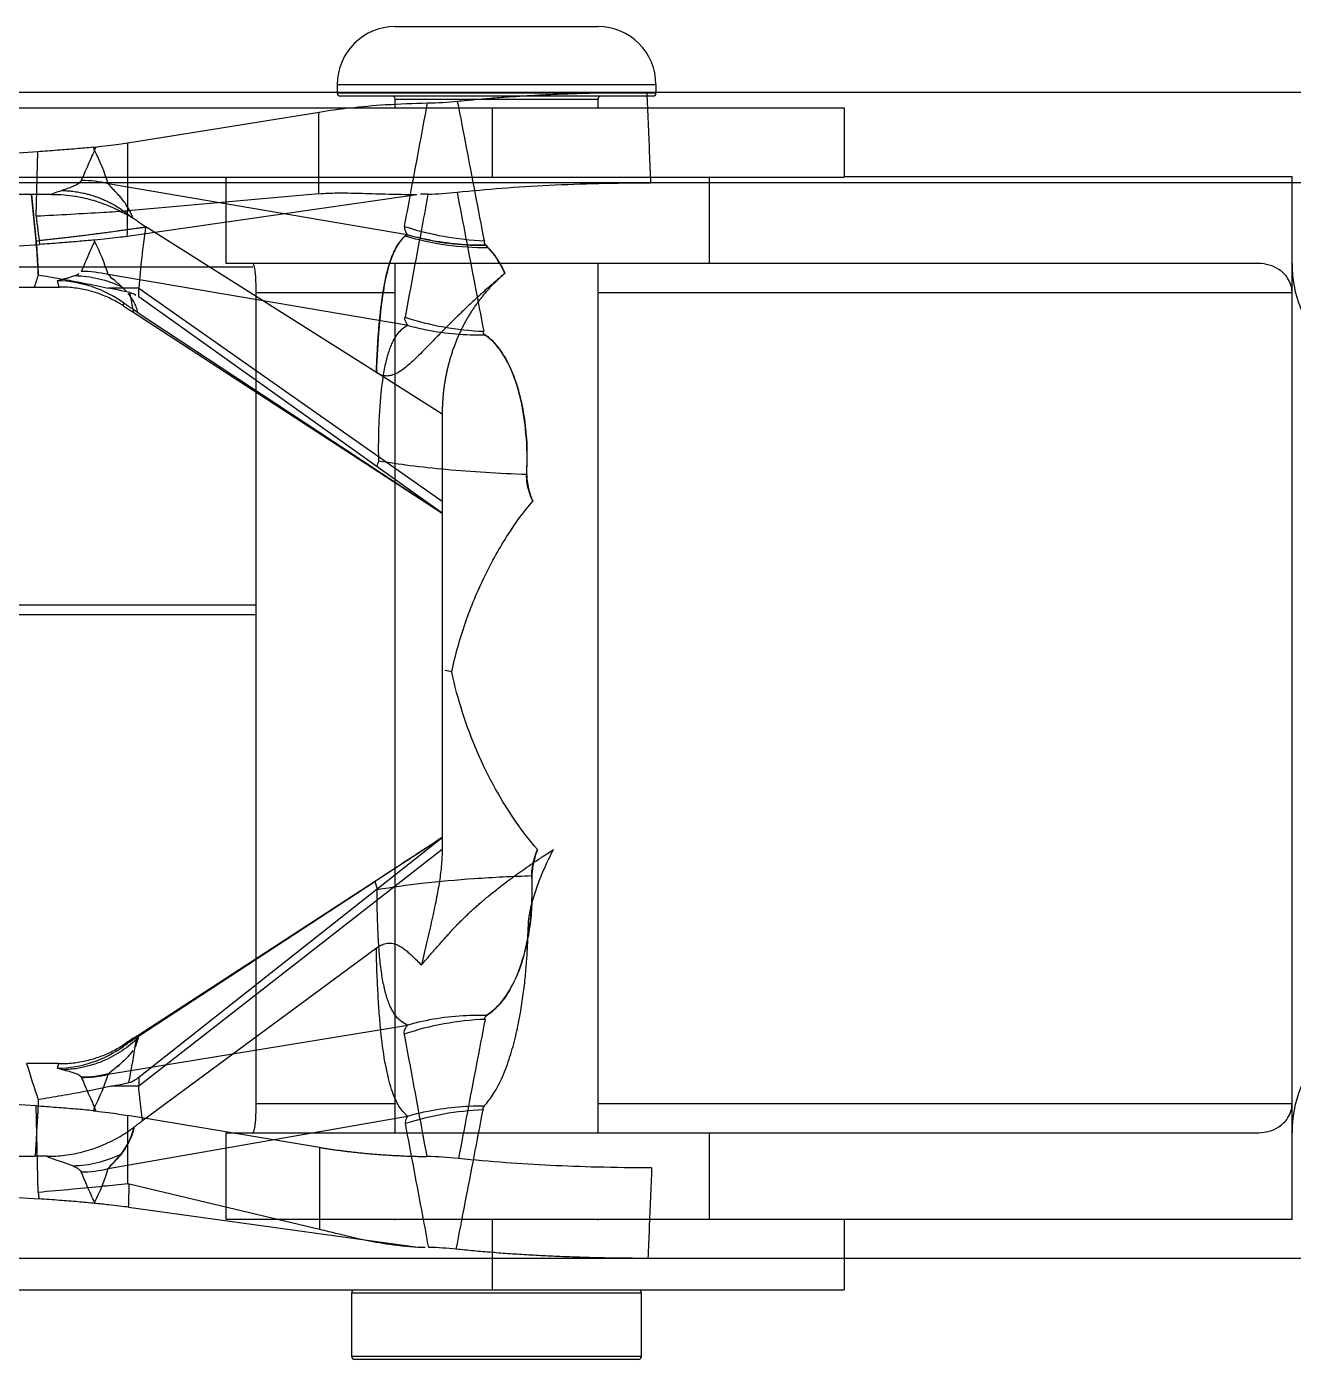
# Model space of a CAD drawing. Header units: millimetres. Extents: x 324 to 7054, y -67 to 2159.
# Drawn here: x 5429.83 to 5451.69, y 1064.12 to 1087.12 of the extents above; entities that cross this region are included whole.
import ezdxf

# ---------------------------------------------------------------- set-up
doc = ezdxf.new("R2010")
doc.units = ezdxf.units.MM
doc.header["$LTSCALE"] = 153.67
doc.layers.get('0').update_dxf_attribs({"linetype": 'CONTINUOUS'})
doc.layers.add('02___PRT_ALL_AXES', color=7, linetype='CONTINUOUS')
doc.layers.add('CONSTRUCTION_BODIES', color=7, linetype='CONTINUOUS')

msp = doc.modelspace()

# ---------------------------------------------------------------- linework, layer by layer
at = {"linetype": 'ByBlock'}
for p, q in [((5436.18996, 1087.12462), (5439.68984, 1087.12462)), ((5435.1899, 1086.12462), (5440.6899, 1086.12462)), ((5435.1899, 1086.12462), (5435.1899, 1085.97462)), ((5440.6899, 1086.12462), (5440.6899, 1085.97462)), ((5440.6899, 1085.97462), (5435.1899, 1085.97462)), ((5440.64002, 1085.92462), (5435.23978, 1085.92462)), ((5436.1899, 1085.87462), (5439.6899, 1085.87462)), ((5436.1899, 1085.72462), (5436.1899, 1085.87462)), ((5439.6899, 1085.72462), (5439.6899, 1085.87462)), ((5380.94385, 1085.72462), (5443.9399, 1085.72462)), ((5437.8652, 1085.72462), (5437.8652, 1084.52462)), ((5443.9399, 1085.72462), (5443.9399, 1084.52462)), ((5314.98481, 1084.52461), (5443.9399, 1084.52462)), ((5433.26949, 1083.03605), (5433.26949, 1084.52462)), ((5441.61313, 1083.03605), (5441.61313, 1084.52462)), ((5443.9399, 1084.53605), (5451.66822, 1084.53606)), ((5451.66822, 1066.53606), (5451.66822, 1084.53606)), ((5451.0943, 1083.03605), (5433.26949, 1083.03605)), ((5436.1899, 1068.03605), (5436.1899, 1083.03605)), ((5439.6899, 1068.03605), (5439.6899, 1083.03605)), ((5433.78471, 1082.53605), (5436.1899, 1082.53605)), ((5433.78471, 1082.53605), (5433.78471, 1068.53605)), ((5439.6899, 1082.53605), (5451.66822, 1082.53606)), ((5436.1899, 1068.53605), (5433.78471, 1068.53605)), ((5451.66822, 1068.53606), (5439.6899, 1068.53605)), ((5433.26949, 1068.03605), (5451.09431, 1068.03606)), ((5433.26949, 1066.53605), (5433.26949, 1068.03605)), ((5441.61313, 1066.53605), (5441.61313, 1068.03605)), ((5451.66822, 1066.53606), (5433.26949, 1066.53605)), ((5436.1899, 1066.52462), (5436.1899, 1066.53605)), ((5437.8652, 1066.52462), (5437.8652, 1065.32462)), ((5439.6899, 1066.52462), (5439.6899, 1066.53605)), ((5443.9399, 1066.52462), (5443.9399, 1065.32462)), ((5380.94385, 1065.32462), (5443.9399, 1065.32462)), ((5435.4399, 1065.27462), (5440.4399, 1065.27462)), ((5435.4399, 1064.17462), (5435.4399, 1065.27462)), ((5440.4399, 1064.17462), (5440.4399, 1065.27462)), ((5440.4399, 1064.17462), (5435.4399, 1064.17462)), ((5440.38875, 1064.12462), (5435.48978, 1064.12462)), ((5440.39002, 1064.12462), (5440.38875, 1064.12462))]:
    msp.add_line(p, q, dxfattribs=at)
for centre, radius, start, end in [((5436.1899, 1086.12462), 1, 90.000001, 180.000001), ((5439.6899, 1086.12462), 1, 0.000001, 90.000001), ((5435.2399, 1085.97462), 0.05, 180.000001, 269.860337), ((5436.1399, 1085.87462), 0.05, 0.000001, 89.891303), ((5439.7399, 1085.87462), 0.05, 90.108699, 180.000001), ((5440.6399, 1085.97462), 0.05, 270.139666, 0.000001), ((5435.4899, 1065.27462), 0.05, 135.071449, 180.000001), ((5440.3899, 1065.27462), 0.05, 0.000001, 44.928553), ((5435.4899, 1064.17462), 0.05, 180.000001, 269.862744), ((5440.3899, 1064.17462), 0.05, 270.137259, 0.000001)]:
    msp.add_arc(centre, radius, start, end, dxfattribs=at)
for points, knots in [([(5433.7298, 1083.03605), (5433.73446, 1083.03603), (5433.74452, 1083.02156), (5433.75728, 1082.97588), (5433.77218, 1082.87407), (5433.78208, 1082.7207), (5433.78471, 1082.60102), (5433.78471, 1082.53605)], [0, 0, 0, 0, 0.02750454, 0.08505741, 0.29652082, 0.6167591, 1, 1, 1, 1]), ([(5451.66822, 1082.53606), (5451.66822, 1082.62312), (5451.6162, 1082.7838), (5451.41168, 1082.98024), (5451.2145, 1083.03599), (5451.09408, 1083.03605)], [0, 0, 0, 0, 0.31319963, 0.56679776, 1, 1, 1, 1]), ([(5451.66822, 1083.03605), (5451.66822, 1082.77611), (5451.76514, 1082.25507), (5452.182, 1081.59127), (5452.80811, 1081.14264), (5453.3086, 1081.03606), (5453.55359, 1081.03606)], [0, 0, 0, 0, 0.25721713, 0.51041203, 0.75758203, 1, 1, 1, 1]), ([(5453.55359, 1070.03606), (5453.3086, 1070.03606), (5452.80811, 1069.92947), (5452.182, 1069.48085), (5451.76514, 1068.81704), (5451.66822, 1068.296), (5451.66822, 1068.03606)], [0, 0, 0, 0, 0.24241766, 0.48958774, 0.74278253, 1, 1, 1, 1]), ([(5433.78471, 1068.53605), (5433.78471, 1068.47109), (5433.78208, 1068.35141), (5433.77218, 1068.19804), (5433.75728, 1068.09623), (5433.74452, 1068.05055), (5433.73446, 1068.03608), (5433.7298, 1068.03605)], [0, 0, 0, 0, 0.38323962, 0.70347884, 0.91494242, 0.97249533, 1, 1, 1, 1]), ([(5451.09408, 1068.03606), (5451.2145, 1068.03612), (5451.41168, 1068.09187), (5451.6162, 1068.28831), (5451.66822, 1068.44899), (5451.66822, 1068.53606)], [0, 0, 0, 0, 0.4332024, 0.68680135, 1, 1, 1, 1])]:
    msp.add_open_spline(points, degree=3, knots=knots, dxfattribs=at)
at = {"layer": '02___PRT_ALL_AXES', "linetype": 'ByBlock'}
for p, q in [((5405.54847, 1082.97699), (5433.7298, 1082.97699)), ((5408.47725, 1077.14366), (5433.78471, 1077.14366)), ((5408.47725, 1076.97699), (5433.78471, 1076.97699))]:
    msp.add_line(p, q, dxfattribs=at)
at = {"layer": 'CONSTRUCTION_BODIES', "linetype": 'ByBlock'}
for p, q in [((5415.5715, 1085.99234), (5514.34378, 1085.99234)), ((5431.57384, 1085.12173), (5434.87446, 1085.65128)), ((5430.01933, 1084.96431), (5423.10291, 1084.50322)), ((5429.99285, 1083.857), (5430.01946, 1084.96431)), ((5430.97967, 1085.04253), (5431.01992, 1085.04701)), ((5431.00027, 1084.99208), (5430.97967, 1085.04253)), ((5431.00027, 1084.99208), (5431.01992, 1085.04701)), ((5431.57283, 1083.94748), (5431.57384, 1085.12173)), ((5514, 1084.42971), (5415.5595, 1084.42971)), ((5429.91094, 1084.22971), (5426.87598, 1084.22971)), ((5430.25924, 1084.23062), (5429.9109, 1084.22971)), ((5429.99094, 1083.42806), (5429.9109, 1084.22971)), ((5436.3941, 1083.53389), (5431.23643, 1084.41363)), ((5431.56594, 1083.511), (5436.56357, 1084.22918)), ((5434.87245, 1084.24065), (5431.57283, 1083.94748)), ((5435.86454, 1081.15315), (5431.88406, 1083.67002)), ((5423.10291, 1082.90322), (5430.05123, 1083.36644)), ((5430.99975, 1083.42385), (5430.99925, 1083.44337)), ((5437.56522, 1083.35361), (5437.7523, 1083.35216)), ((5437.75231, 1083.35216), (5437.79026, 1083.31437)), ((5436.41162, 1081.96766), (5431.23667, 1082.8448)), ((5426.87598, 1082.62971), (5429.95837, 1082.62971)), ((5430.38933, 1082.63097), (5430.36042, 1082.73829)), ((5431.76326, 1082.61413), (5431.23832, 1082.61413)), ((5431.55815, 1082.54522), (5431.47371, 1082.63388)), ((5431.76325, 1082.45911), (5431.76325, 1082.61413)), ((5431.76326, 1082.61413), (5437.00029, 1078.93797)), ((5437.00029, 1078.72971), (5431.76325, 1082.45911)), ((5431.49844, 1082.30579), (5431.50401, 1082.34928)), ((5431.50401, 1082.34928), (5431.50573, 1082.35469)), ((5431.67657, 1082.19014), (5437.00029, 1078.72971)), ((5431.73726, 1082.19652), (5435.85152, 1079.48642)), ((5437.00029, 1080.43481), (5435.86454, 1081.15315)), ((5437.00032, 1080.43482), (5437.00029, 1072.92145)), ((5431.73383, 1069.70651), (5437.00029, 1073.12971)), ((5431.76325, 1068.99283), (5437.00029, 1073.12971)), ((5437.00029, 1072.92145), (5431.76325, 1068.8378)), ((5431.75826, 1069.70386), (5435.83945, 1072.37106)), ((5435.86432, 1071.22207), (5431.82986, 1068.24237)), ((5431.23514, 1069.0442), (5436.40588, 1069.89388)), ((5431.50233, 1069.53663), (5431.50002, 1069.55352)), ((5431.5037, 1069.52986), (5431.50233, 1069.53663)), ((5431.75686, 1069.67435), (5431.75827, 1069.70387)), ((5430.36273, 1069.14714), (5430.38437, 1069.22756)), ((5430.44887, 1069.12162), (5430.36281, 1069.14714)), ((5431.23515, 1069.04416), (5431.24993, 1069.05977)), ((5429.99119, 1068.49698), (5423.0674, 1068.95857)), ((5430.77407, 1068.98854), (5430.76878, 1068.99811)), ((5431.76325, 1068.83803), (5431.29233, 1068.83772)), ((5431.76325, 1068.99283), (5431.76325, 1068.8378)), ((5430.027, 1067.00598), (5429.99127, 1068.49698)), ((5431.00028, 1068.47274), (5430.97723, 1068.41613)), ((5430.97723, 1068.41613), (5431.02217, 1068.4108)), ((5431.02217, 1068.4108), (5431.00028, 1068.47274)), ((5431.23776, 1067.41619), (5436.40198, 1068.32377)), ((5434.88197, 1067.78276), (5431.57468, 1068.33397)), ((5431.57498, 1067.15559), (5431.57468, 1068.33397)), ((5426.90903, 1067.62971), (5429.97497, 1067.62971)), ((5423.0674, 1067.35857), (5430.04158, 1066.89362)), ((5431.5982, 1067.15414), (5434.88374, 1066.37135)), ((5431.00026, 1066.83016), (5431.00688, 1066.81566)), ((5431.58916, 1066.74875), (5436.58039, 1066.06259)), ((5514.34378, 1065.86708), (5415.5715, 1065.86708))]:
    msp.add_line(p, q, dxfattribs=at)
for points in [[(5436.36577, 1083.51305), (5436.37517, 1083.5204), (5436.38458, 1083.52735), (5436.39399, 1083.53391)], [(5437.73826, 1081.8076), (5437.71365, 1081.83008), (5437.70675, 1081.8504), (5437.71756, 1081.86788)], [(5431.57498, 1067.15559), (5431.58271, 1067.15602), (5431.59045, 1067.15554), (5431.5982, 1067.15414)]]:
    msp.add_lwpolyline(points, dxfattribs=at)
for centre, radius, start, end in [((5436.65405, 1091.75492), 5.94837, 270.89419, 275.920272), ((5427.69157, 1083.30396), 3.71446, 17.382343, 27.030935), ((5430.76306, 1082.46043), 2.00976, 76.376726, 89.748836), ((5431.15203, 1082.11487), 2.29629, 108.075416, 112.872757), ((5436.6192, 1090.21744), 5.98427, 271.304227, 276.125214), ((5473.26327, 1088.75585), 43.54683, 186.459225, 187.109226), ((5389.30015, 1084.31803), 42.27392, 358.906229, 359.497671), ((5448.82695, 1081.22268), 17.12031, 171.788625, 175.338137), ((5437.93119, 1088.5236), 5.09713, 251.942618, 267.717455), ((5437.6892, 1088.05288), 4.70092, 254.006952, 268.488941), ((5427.6611, 1081.72515), 3.74642, 17.390648, 26.963059), ((5437.72513, 1088.05333), 4.7394, 253.332246, 270.787556), ((5451.04857, 1075.6614), 22.21157, 161.140307, 161.716176), ((5430.76779, 1080.8905), 2.00976, 76.508704, 89.89468), ((5431.67841, 1083.23368), 0.58842, 221.373205, 232.917032), ((5429.96423, 1154.39178), 71.76208, 269.9953208, 270.3394462), ((5430.3197, 1080.71563), 2.02312, 54.110326, 88.84681), ((5427.45399, 1078.1569), 6.01682, 48.078764, 49.973021), ((5406.37132, 1077.561), 25.72517, 10.366599, 11.146234), ((5459.92763, 1125.64123), 51.82779, 236.734107, 236.968858), ((5437.92088, 1086.96067), 5.09686, 252.157393, 267.713639), ((5800.26229, 516.13606), 664.9822, 123.11172266, 123.2312072), ((5441.01881, 1073.78604), 5.36914, 195.280107, 196.885069), ((5437.94398, 1064.89826), 5.09737, 92.295201, 108.288598), ((5430.32017, 1071.16966), 2.02226, 271.205702, 305.820059), ((5455.57943, 1033.01885), 43.75611, 123.022373, 123.388228), ((5431.10959, 1069.83403), 0.66681, 335.933016, 346.160543), ((5451.74935, 1075.91089), 22.91621, 196.950677, 198.593855), ((5429.84239, 1000.82605), 68.40365, 89.5460271, 90.011446), ((5430.75689, 1070.99866), 2.00059, 270.340569, 284.267268), ((5430.76536, 1070.99815), 2.00964, 270.24837, 283.518626), ((5427.72998, 1070.15055), 3.67558, 332.840154, 342.481993), ((5437.90793, 1063.33631), 5.09661, 92.273038, 107.607864), ((5444.53576, 1051.06861), 21.36302, 126.495666, 126.995167), ((5430.58801, 1069.43798), 1.97241, 271.044456, 296.178244), ((5429.97795, 1001.87736), 65.75235, 89.820944, 90.0025995), ((5436.64546, 1061.64637), 5.97913, 83.887738, 89.15138), ((5430.76631, 1069.36287), 2.00295, 270.085187, 283.613627), ((5427.61676, 1068.54013), 3.79105, 333.189083, 342.752536), ((5465.84555, 1071.60051), 36.11204, 187.309536, 187.489307), ((5404.2079, 1067.56193), 27.39333, 358.298922, 359.147056), ((5436.61693, 1060.08922), 5.96947, 83.971577, 88.553357)]:
    msp.add_arc(centre, radius, start, end, dxfattribs=at)
for points, knots in [([(5437.26759, 1085.83827), (5437.31715, 1085.8434), (5437.41684, 1085.8534), (5437.56725, 1085.86756), (5437.71934, 1085.88098), (5437.87313, 1085.89364), (5438.02863, 1085.90555), (5438.18585, 1085.9167), (5438.34481, 1085.92711), (5438.50552, 1085.93676), (5438.66799, 1085.94567), (5438.83181, 1085.95379), (5438.99676, 1085.96115), (5439.16262, 1085.96772), (5439.32962, 1085.97352), (5439.49777, 1085.97854), (5439.6671, 1085.9828), (5439.8376, 1085.98627), (5440.00932, 1085.98898), (5440.18224, 1085.99091), (5440.3583, 1085.99208), (5440.47672, 1085.99234), (5440.53709, 1085.99234)], [0, 0, 0, 0, 0.04564865, 0.09178291, 0.1384083, 0.18553037, 0.23315468, 0.28128677, 0.32993223, 0.37909665, 0.42878563, 0.47900479, 0.52936357, 0.58005393, 0.63108213, 0.68245445, 0.73417713, 0.78625644, 0.83869863, 0.89150994, 0.9446966, 1, 1, 1, 1]), ([(5437.72819, 1083.43047), (5437.67799, 1083.69847), (5437.57442, 1084.23359), (5437.42137, 1085.03628), (5437.31897, 1085.57106), (5437.26759, 1085.83827)], [0, 0, 0, 0, 0.33366533, 0.66700858, 1, 1, 1, 1]), ([(5440.53178, 1085.99234), (5440.53919, 1085.81908), (5440.55394, 1085.47221), (5440.57576, 1084.95133), (5440.59012, 1084.60371), (5440.59725, 1084.42971)], [0, 0, 0, 0, 0.33264068, 0.66595348, 1, 1, 1, 1]), ([(5434.87245, 1084.24065), (5434.87254, 1084.39775), (5434.8728, 1084.71158), (5434.87347, 1085.18179), (5434.8741, 1085.49491), (5434.87446, 1085.65128)], [0, 0, 0, 0, 0.33410213, 0.66743582, 1, 1, 1, 1]), ([(5434.87446, 1085.65128), (5435.04973, 1085.67941), (5435.43171, 1085.73096), (5436.05628, 1085.78594), (5436.50541, 1085.80358), (5436.74688, 1085.80727)], [0, 0, 0, 0, 0.28322117, 0.61470588, 1, 1, 1, 1]), ([(5436.35124, 1083.67752), (5436.38327, 1083.85103), (5436.51505, 1084.56097), (5436.64802, 1085.27069), (5436.74688, 1085.80728)], [0, 0, 0, 0, 0.24435056, 1, 1, 1, 1]), ([(5430.97861, 1085.0424), (5430.87956, 1085.03246), (5430.67327, 1085.01534), (5430.35353, 1084.98962), (5430.133, 1084.97191), (5430.01946, 1084.96431)], [0, 0, 0, 0, 0.310324, 0.64526092, 1, 1, 1, 1]), ([(5431.00028, 1084.99207), (5430.98079, 1084.94794), (5430.90387, 1084.77433), (5430.82706, 1084.60066), (5430.77197, 1084.47017)], [0, 0, 0, 0, 0.2540579, 1, 1, 1, 1]), ([(5431.01873, 1085.04687), (5431.09044, 1085.05574), (5431.22382, 1085.07102), (5431.40895, 1085.09599), (5431.52215, 1085.11346), (5431.57404, 1085.12173)], [0, 0, 0, 0, 0.38684163, 0.71867947, 1, 1, 1, 1]), ([(5430.77188, 1084.47017), (5430.76599, 1084.45815), (5430.74208, 1084.42548), (5430.68466, 1084.39144), (5430.6121, 1084.35856), (5430.53073, 1084.32839), (5430.4714, 1084.30882), (5430.43927, 1084.29785)], [0, 0, 0, 0, 0.10194798, 0.31837525, 0.50994136, 0.73175981, 1, 1, 1, 1]), ([(5429.91094, 1084.22971), (5429.92714, 1084.0716), (5429.95745, 1083.75927), (5430.00552, 1083.29715), (5430.02316, 1082.99194), (5430.02947, 1082.84133)], [0, 0, 0, 0, 0.34213894, 0.67551093, 1, 1, 1, 1]), ([(5430.25924, 1084.23062), (5430.33169, 1084.231), (5430.46799, 1084.22557), (5430.65939, 1084.20209), (5430.82687, 1084.16915), (5430.97395, 1084.13056), (5431.10894, 1084.0871), (5431.24124, 1084.0362), (5431.38031, 1083.97551), (5431.52123, 1083.89575), (5431.6237, 1083.85026), (5431.67128, 1083.81959)], [0, 0, 0, 0, 0.14596814, 0.27441333, 0.38820426, 0.48962778, 0.58062826, 0.67377174, 0.77521094, 0.88593818, 1, 1, 1, 1]), ([(5430.43947, 1084.29785), (5430.46678, 1084.29709), (5430.52024, 1084.29455), (5430.60846, 1084.28663), (5430.70281, 1084.2737), (5430.79506, 1084.25602), (5430.87483, 1084.23689), (5430.95152, 1084.21543), (5431.02699, 1084.19076), (5431.10257, 1084.16223), (5431.16871, 1084.13412), (5431.23651, 1084.10229), (5431.3102, 1084.06413), (5431.38577, 1084.02039), (5431.45675, 1083.97486), (5431.5175, 1083.93257), (5431.58549, 1083.88172), (5431.63215, 1083.84361), (5431.66085, 1083.81897)], [0, 0, 0, 0, 0.06125121, 0.11992043, 0.19848504, 0.27459958, 0.33035613, 0.382318, 0.45307029, 0.50823509, 0.56336373, 0.61409856, 0.6760802, 0.74932592, 0.80972641, 0.86504287, 0.91521589, 1, 1, 1, 1]), ([(5431.56573, 1084.02315), (5431.54043, 1084.0624), (5431.49885, 1084.12186), (5431.40383, 1084.23616), (5431.312, 1084.32003), (5431.24977, 1084.39587), (5431.23667, 1084.41358)], [0, 0, 0, 0, 0.27413444, 0.42445348, 0.87119105, 1, 1, 1, 1]), ([(5434.87245, 1084.24065), (5434.97651, 1084.24988), (5435.20709, 1084.25822), (5435.58867, 1084.25101), (5436.04781, 1084.23471), (5436.38128, 1084.22863), (5436.56358, 1084.22918)], [0, 0, 0, 0, 0.1852558, 0.40867091, 0.6767302, 1, 1, 1, 1]), ([(5436.7554, 1084.23472), (5436.72214, 1084.05345), (5436.59098, 1083.34469), (5436.45708, 1082.63644), (5436.35921, 1082.10895)], [0, 0, 0, 0, 0.25569058, 1, 1, 1, 1]), ([(5437.25773, 1084.26733), (5437.51391, 1084.29474), (5438.04268, 1084.34249), (5438.85862, 1084.39274), (5439.71573, 1084.42314), (5440.30014, 1084.4297), (5440.59795, 1084.42971)], [0, 0, 0, 0, 0.23102532, 0.47598732, 0.73295114, 1, 1, 1, 1]), ([(5437.25773, 1084.26733), (5437.3086, 1084.00096), (5437.41144, 1083.46815), (5437.56399, 1082.66818), (5437.66742, 1082.13491), (5437.71755, 1081.86784)], [0, 0, 0, 0, 0.33299041, 0.66633448, 1, 1, 1, 1]), ([(5431.66085, 1083.81897), (5431.65326, 1083.84197), (5431.63598, 1083.88827), (5431.60438, 1083.95651), (5431.57951, 1084.001), (5431.56604, 1084.02298)], [0, 0, 0, 0, 0.32236624, 0.65699937, 1, 1, 1, 1]), ([(5429.99285, 1083.857), (5430.19322, 1083.86777), (5430.58012, 1083.88793), (5431.10688, 1083.91938), (5431.43335, 1083.93875), (5431.57335, 1083.94747)], [0, 0, 0, 0, 0.38025359, 0.73418811, 1, 1, 1, 1]), ([(5431.67128, 1083.81959), (5431.69571, 1083.80385), (5431.7423, 1083.76947), (5431.8145, 1083.72043), (5431.86017, 1083.68404), (5431.88506, 1083.66829)], [0, 0, 0, 0, 0.33283119, 0.66265075, 1, 1, 1, 1]), ([(5429.99094, 1083.42806), (5430.02585, 1083.43204), (5430.09547, 1083.43999), (5430.19958, 1083.45193), (5430.30299, 1083.46383), (5430.40562, 1083.47568), (5430.5062, 1083.48732), (5430.60525, 1083.49891), (5430.7033, 1083.51064), (5430.80208, 1083.52269), (5430.90146, 1083.53506), (5430.9906, 1083.54636), (5431.07332, 1083.55713), (5431.15833, 1083.56837), (5431.26454, 1083.58261), (5431.36886, 1083.5968), (5431.47135, 1083.61094), (5431.56069, 1083.62336), (5431.65304, 1083.63621), (5431.73674, 1083.64785), (5431.81311, 1083.65844), (5431.86164, 1083.6651), (5431.88506, 1083.66829)], [0, 0, 0, 0, 0.05520892, 0.11010275, 0.16463533, 0.21876076, 0.27243362, 0.32370989, 0.37545069, 0.42759117, 0.4800627, 0.53279304, 0.56877376, 0.61112484, 0.667526, 0.73713398, 0.77654191, 0.83008189, 0.878852, 0.92304535, 0.96285565, 1, 1, 1, 1]), ([(5436.3941, 1083.53388), (5436.28275, 1083.45517), (5436.10595, 1083.15836), (5435.98086, 1082.61041), (5435.90103, 1081.92021), (5435.87243, 1081.418), (5435.86454, 1081.15315)], [0, 0, 0, 0, 0.16448184, 0.39309947, 0.68038822, 1, 1, 1, 1]), ([(5436.3512, 1083.67752), (5436.34926, 1083.66699), (5436.34728, 1083.61558), (5436.37209, 1083.56728), (5436.39415, 1083.53385)], [0, 0, 0, 0, 0.21091223, 1, 1, 1, 1]), ([(5437.75228, 1083.35217), (5437.63692, 1083.3508), (5437.17928, 1083.36198), (5436.72298, 1083.43891), (5436.39412, 1083.53386)], [0, 0, 0, 0, 0.25208604, 1, 1, 1, 1]), ([(5430.02947, 1082.84133), (5430.02747, 1082.90546), (5430.02196, 1083.03486), (5430.00786, 1083.23039), (5429.99696, 1083.3618), (5429.99091, 1083.42806)], [0, 0, 0, 0, 0.32731044, 0.66059407, 1, 1, 1, 1]), ([(5430.99925, 1083.44337), (5430.90484, 1083.43391), (5430.70611, 1083.41549), (5430.39008, 1083.38993), (5430.16846, 1083.37425), (5430.05123, 1083.36644)], [0, 0, 0, 0, 0.2992617, 0.62945862, 1, 1, 1, 1]), ([(5431.00027, 1083.42384), (5430.98079, 1083.37956), (5430.90381, 1083.20537), (5430.82688, 1083.03115), (5430.77167, 1082.90026)], [0, 0, 0, 0, 0.2540296, 1, 1, 1, 1]), ([(5430.99914, 1083.44336), (5431.07257, 1083.45133), (5431.2082, 1083.46632), (5431.39717, 1083.48861), (5431.51266, 1083.50334), (5431.56594, 1083.511)], [0, 0, 0, 0, 0.38816259, 0.71713926, 1, 1, 1, 1]), ([(5435.86454, 1081.15315), (5435.86917, 1081.1817), (5435.86658, 1081.23348), (5435.8712, 1081.30846), (5435.8743, 1081.38478), (5435.8788, 1081.47217), (5435.88391, 1081.56628), (5435.88963, 1081.66056), (5435.89629, 1081.76084), (5435.90461, 1081.87395), (5435.91346, 1081.98001), (5435.92191, 1082.07136), (5435.9294, 1082.14626), (5435.93792, 1082.22461), (5435.94785, 1082.30853), (5435.95902, 1082.39454), (5435.97226, 1082.48695), (5435.98666, 1082.57748), (5436.00239, 1082.66634), (5436.01801, 1082.74618), (5436.03729, 1082.8357), (5436.0594, 1082.92628), (5436.08764, 1083.02479), (5436.11611, 1083.11159), (5436.14935, 1083.19705), (5436.18656, 1083.2776), (5436.23211, 1083.35974), (5436.28945, 1083.44139), (5436.33805, 1083.49078), (5436.36577, 1083.51305)], [0, 0, 0, 0, 0.03529473, 0.06265673, 0.09176595, 0.12846283, 0.16944374, 0.20677778, 0.24371125, 0.29208594, 0.34516392, 0.37358266, 0.40402543, 0.43701768, 0.46975026, 0.50713607, 0.54285033, 0.58367043, 0.61898181, 0.65295722, 0.68293984, 0.73071188, 0.76670212, 0.80796658, 0.84213353, 0.87854607, 0.91615226, 0.95660789, 1, 1, 1, 1]), ([(5438.08458, 1082.86708), (5438.05276, 1082.93315), (5437.98754, 1083.05584), (5437.87707, 1083.21933), (5437.79468, 1083.31221), (5437.7523, 1083.35216)], [0, 0, 0, 0, 0.3723837, 0.70428298, 1, 1, 1, 1]), ([(5437.7903, 1083.31437), (5437.83009, 1083.27225), (5437.92255, 1083.15949), (5438.01557, 1083.00562), (5438.07009, 1082.89718), (5438.08455, 1082.86711)], [0, 0, 0, 0, 0.32264362, 0.81340199, 1, 1, 1, 1]), ([(5430.02947, 1082.84133), (5430.15696, 1082.81801), (5430.42149, 1082.77445), (5430.82449, 1082.69868), (5431.09946, 1082.64353), (5431.23835, 1082.61413)], [0, 0, 0, 0, 0.3160764, 0.65377409, 1, 1, 1, 1]), ([(5438.08458, 1082.86711), (5437.9987, 1082.79537), (5437.83766, 1082.65772), (5437.61262, 1082.45638), (5437.41371, 1082.2711), (5437.2365, 1082.09983), (5437.07747, 1081.94147), (5436.93375, 1081.79539), (5436.80299, 1081.66121), (5436.68314, 1081.53874), (5436.57246, 1081.42815), (5436.46942, 1081.33019), (5436.37271, 1081.24622), (5436.28117, 1081.17805), (5436.19365, 1081.12794), (5436.10931, 1081.09865), (5436.02588, 1081.09196), (5435.94264, 1081.11012), (5435.89042, 1081.13678), (5435.86454, 1081.15315)], [0, 0, 0, 0, 0.11509118, 0.21785479, 0.31052876, 0.39464202, 0.47130159, 0.54133398, 0.60539092, 0.66399427, 0.71756129, 0.76630017, 0.81018635, 0.84921355, 0.88350955, 0.91353305, 0.94028408, 0.96850346, 1, 1, 1, 1]), ([(5438.08458, 1082.86708), (5438.0676, 1082.85289), (5438.03396, 1082.8241), (5437.98453, 1082.77973), (5437.93611, 1082.73417), (5437.8887, 1082.68743), (5437.84231, 1082.6395), (5437.79694, 1082.59037), (5437.75257, 1082.54005), (5437.70922, 1082.48853), (5437.66689, 1082.43578), (5437.62569, 1082.38195), (5437.5857, 1082.32714), (5437.547, 1082.27146), (5437.50955, 1082.21489), (5437.47334, 1082.15741), (5437.43837, 1082.09904), (5437.40464, 1082.03976), (5437.37214, 1081.97956), (5437.3409, 1081.91843), (5437.31086, 1081.85637), (5437.28218, 1081.79345), (5437.25485, 1081.72978), (5437.22884, 1081.66551), (5437.20423, 1081.60059), (5437.18096, 1081.53502), (5437.15905, 1081.4688), (5437.13849, 1081.4019), (5437.11929, 1081.33432), (5437.10145, 1081.26604), (5437.08497, 1081.19703), (5437.07007, 1081.12817), (5437.05672, 1081.05961), (5437.0449, 1080.99149), (5437.03446, 1080.92309), (5437.02539, 1080.85437), (5437.01769, 1080.78533), (5437.01137, 1080.71595), (5437.00643, 1080.64621), (5437.00289, 1080.5761), (5437.00076, 1080.50559), (5437.00028, 1080.45845), (5437.00029, 1080.43482)], [0, 0, 0, 0, 0.02414622, 0.04829846, 0.0724704, 0.09667588, 0.12092894, 0.14524389, 0.16963529, 0.19411798, 0.21870713, 0.24341822, 0.26807121, 0.29272594, 0.31739559, 0.34209387, 0.366835, 0.39163378, 0.41650559, 0.44146641, 0.46653329, 0.49172201, 0.51691031, 0.54212015, 0.56736522, 0.59266079, 0.61802257, 0.64346687, 0.66901057, 0.69467102, 0.72046597, 0.74641343, 0.77153775, 0.79667294, 0.82183365, 0.8470351, 0.87229302, 0.89762354, 0.92304303, 0.94856799, 0.97421489, 1, 1, 1, 1]), ([(5430.36062, 1082.73829), (5430.37064, 1082.74147), (5430.40256, 1082.75136), (5430.45833, 1082.76744), (5430.54843, 1082.7921), (5430.61608, 1082.81185), (5430.65939, 1082.82717)], [0, 0, 0, 0, 0.10111896, 0.32161647, 0.55857407, 1, 1, 1, 1]), ([(5431.49844, 1082.30579), (5431.46723, 1082.32629), (5431.40379, 1082.36539), (5431.30545, 1082.41846), (5431.204, 1082.46598), (5431.09885, 1082.50813), (5430.98774, 1082.54543), (5430.87176, 1082.57683), (5430.75221, 1082.6015), (5430.63218, 1082.61886), (5430.51116, 1082.62909), (5430.43005, 1082.63111), (5430.38933, 1082.63091)], [0, 0, 0, 0, 0.09555106, 0.19058409, 0.28581994, 0.38209007, 0.48031689, 0.58558684, 0.68938193, 0.79250965, 0.89578741, 1, 1, 1, 1]), ([(5430.65893, 1082.82717), (5430.8012, 1082.82436), (5431.07981, 1082.78942), (5431.3445, 1082.69568), (5431.4738, 1082.63384)], [0, 0, 0, 0, 0.49821057, 1, 1, 1, 1]), ([(5431.61123, 1082.53403), (5431.57077, 1082.54294), (5431.48892, 1082.56107), (5431.36462, 1082.58774), (5431.28073, 1082.60524), (5431.23835, 1082.61413)], [0, 0, 0, 0, 0.32592769, 0.65936064, 1, 1, 1, 1]), ([(5431.63259, 1082.44538), (5431.64964, 1082.42022), (5431.67985, 1082.37019), (5431.71905, 1082.28848), (5431.73621, 1082.22905), (5431.73726, 1082.19652)], [0, 0, 0, 0, 0.33469538, 0.64163938, 1, 1, 1, 1]), ([(5431.73726, 1082.19652), (5431.7117, 1082.21336), (5431.66013, 1082.24771), (5431.58299, 1082.30049), (5431.53169, 1082.33682), (5431.50618, 1082.35531)], [0, 0, 0, 0, 0.32748463, 0.66292511, 1, 1, 1, 1]), ([(5436.41161, 1081.9677), (5436.3377, 1081.93395), (5436.25808, 1081.86625), (5436.18328, 1081.75993), (5436.14422, 1081.68855), (5436.109, 1081.60664), (5436.06322, 1081.47954), (5436.01356, 1081.29411), (5435.97748, 1081.08946), (5435.95338, 1080.90529), (5435.93735, 1080.75274), (5435.92397, 1080.59147), (5435.90891, 1080.36203), (5435.89743, 1080.03987), (5435.8977, 1079.7742), (5435.89996, 1079.62789)], [0, 0, 0, 0, 0.09463137, 0.12421057, 0.15685645, 0.1928773, 0.23193926, 0.3202005, 0.42464002, 0.48306931, 0.54485486, 0.61015668, 0.67878742, 0.82296308, 1, 1, 1, 1]), ([(5436.41164, 1081.96766), (5436.40198, 1081.98019), (5436.37303, 1082.02114), (5436.35278, 1082.07444), (5436.35917, 1082.10895)], [0, 0, 0, 0, 0.31076872, 1, 1, 1, 1]), ([(5436.41163, 1081.96766), (5436.51821, 1081.93837), (5436.95296, 1081.83658), (5437.40258, 1081.79944), (5437.73826, 1081.8076)], [0, 0, 0, 0, 0.24765295, 1, 1, 1, 1]), ([(5437.73828, 1081.80759), (5437.85446, 1081.72644), (5438.05445, 1081.49967), (5438.25066, 1081.09017), (5438.37654, 1080.63992), (5438.44674, 1080.18381), (5438.47519, 1079.74446), (5438.43747, 1079.326), (5438.51229, 1079.06109), (5438.56233, 1078.93797)], [0, 0, 0, 0, 0.13837631, 0.2872365, 0.44098941, 0.59308598, 0.73718472, 0.87023555, 1, 1, 1, 1]), ([(5438.45921, 1079.39407), (5438.4724, 1079.63247), (5438.46517, 1080.06489), (5438.37793, 1080.64497), (5438.24706, 1081.09344), (5438.08867, 1081.42381), (5437.92172, 1081.6548), (5437.79829, 1081.7656), (5437.73831, 1081.80757)], [0, 0, 0, 0, 0.27492471, 0.49588591, 0.67377752, 0.81080704, 0.91570759, 1, 1, 1, 1]), ([(5438.45921, 1079.39414), (5438.2213, 1079.40289), (5437.75649, 1079.42519), (5437.08447, 1079.4758), (5436.46865, 1079.54099), (5436.08078, 1079.59735), (5435.89996, 1079.62788)], [0, 0, 0, 0, 0.27774016, 0.5428085, 0.78612773, 1, 1, 1, 1]), ([(5435.85152, 1079.48642), (5435.9394, 1079.42853), (5436.10931, 1079.31646), (5436.35429, 1079.15483), (5436.58098, 1079.00539), (5436.79398, 1078.86521), (5436.9319, 1078.77456), (5437.00027, 1078.7297)], [0, 0, 0, 0, 0.22949607, 0.44389761, 0.64006816, 0.82165572, 1, 1, 1, 1]), ([(5438.56233, 1078.93797), (5438.54138, 1078.98597), (5438.50349, 1079.08429), (5438.46303, 1079.23663), (5438.45593, 1079.34229), (5438.45921, 1079.39414)], [0, 0, 0, 0, 0.33327886, 0.66939628, 1, 1, 1, 1]), ([(5437.16487, 1075.99073), (5437.22689, 1076.27773), (5437.38413, 1076.84148), (5437.71457, 1077.63664), (5438.1075, 1078.33911), (5438.40982, 1078.75567), (5438.56232, 1078.93797)], [0, 0, 0, 0, 0.26771697, 0.53209091, 0.78329882, 1, 1, 1, 1]), ([(5438.64366, 1072.92145), (5438.51346, 1073.07278), (5438.25499, 1073.40958), (5437.90502, 1073.97565), (5437.59407, 1074.60818), (5437.34023, 1075.28619), (5437.21593, 1075.75288), (5437.16487, 1075.99073)], [0, 0, 0, 0, 0.17411546, 0.36950418, 0.57957386, 0.7878252, 1, 1, 1, 1]), ([(5437.00029, 1072.92145), (5437.00029, 1072.83569), (5436.99072, 1072.65357), (5436.95416, 1072.3662), (5436.89673, 1072.04904), (5436.82184, 1071.70252), (5436.73415, 1071.32673), (5436.67366, 1071.06622), (5436.64372, 1070.93066)], [0, 0, 0, 0, 0.12697153, 0.26960616, 0.42867071, 0.60403891, 0.79446076, 1, 1, 1, 1]), ([(5436.64372, 1070.93066), (5436.6599, 1070.94952), (5436.6911, 1070.98577), (5436.74911, 1071.05292), (5436.81401, 1071.1276), (5436.88362, 1071.20717), (5436.94312, 1071.27487), (5436.99415, 1071.33272), (5437.04394, 1071.38897), (5437.09335, 1071.44466), (5437.14847, 1071.50647), (5437.20267, 1071.56504), (5437.26071, 1071.62592), (5437.32221, 1071.68857), (5437.39579, 1071.7611), (5437.4662, 1071.828), (5437.53077, 1071.88755), (5437.58618, 1071.93757), (5437.64718, 1071.99138), (5437.71441, 1072.04928), (5437.78859, 1072.11155), (5437.8705, 1072.17849), (5437.96099, 1072.25045), (5438.06098, 1072.32776), (5438.17152, 1072.41078), (5438.29372, 1072.49988), (5438.42882, 1072.59546), (5438.57813, 1072.69797), (5438.74302, 1072.80782), (5438.85883, 1072.88274), (5438.91959, 1072.92145)], [0, 0, 0, 0, 0.02452571, 0.0472043, 0.08759471, 0.12219781, 0.15155623, 0.17656375, 0.1983424, 0.22571061, 0.25005455, 0.28008928, 0.30447623, 0.33308474, 0.3667429, 0.40645216, 0.42895122, 0.45344637, 0.48013622, 0.50924787, 0.54102447, 0.57573349, 0.61366805, 0.65514198, 0.70049812, 0.75011872, 0.80442517, 0.86385625, 0.92888288, 1, 1, 1, 1]), ([(5437.72377, 1068.49932), (5437.78681, 1068.5628), (5437.9056, 1068.72327), (5438.05183, 1069.01111), (5438.17523, 1069.34622), (5438.27139, 1069.70064), (5438.34333, 1070.04818), (5438.39629, 1070.37985), (5438.43413, 1070.69164), (5438.4588, 1070.98191), (5438.47525, 1071.25024), (5438.4825, 1071.49851), (5438.49151, 1071.74252), (5438.54625, 1071.99721), (5438.63312, 1072.27902), (5438.75861, 1072.5924), (5438.86154, 1072.80843), (5438.91959, 1072.92145)], [0, 0, 0, 0, 0.05775242, 0.12765882, 0.20796152, 0.28783008, 0.36454017, 0.43697692, 0.504605, 0.56725476, 0.62502711, 0.67809944, 0.72769436, 0.78230179, 0.84561536, 0.91797573, 1, 1, 1, 1]), ([(5438.64366, 1072.92145), (5438.60207, 1072.79966), (5438.53458, 1072.56123), (5438.55446, 1072.19427), (5438.54357, 1071.82804), (5438.49206, 1071.4445), (5438.40526, 1071.05196), (5438.2673, 1070.66886), (5438.06721, 1070.31933), (5437.87575, 1070.1294), (5437.76744, 1070.05821)], [0, 0, 0, 0, 0.12491724, 0.23660916, 0.3543777, 0.48051782, 0.61151294, 0.7440064, 0.87419191, 1, 1, 1, 1]), ([(5438.54911, 1072.4668), (5438.54636, 1072.51816), (5438.55262, 1072.62254), (5438.58906, 1072.77453), (5438.6241, 1072.87309), (5438.64366, 1072.92146)], [0, 0, 0, 0, 0.32992543, 0.66533055, 1, 1, 1, 1]), ([(5438.54911, 1072.4668), (5438.21749, 1072.45614), (5437.58395, 1072.42531), (5436.69363, 1072.3475), (5436.13662, 1072.27167), (5435.88115, 1072.22656)], [0, 0, 0, 0, 0.37133138, 0.70967241, 1, 1, 1, 1]), ([(5437.76743, 1070.0582), (5437.85931, 1070.11824), (5438.04676, 1070.29495), (5438.27502, 1070.66997), (5438.44867, 1071.18266), (5438.54872, 1071.79826), (5438.55945, 1072.23966), (5438.54911, 1072.4668)], [0, 0, 0, 0, 0.12544564, 0.28950743, 0.4972357, 0.74011702, 1, 1, 1, 1]), ([(5436.40591, 1069.89395), (5436.32603, 1069.9244), (5436.2221, 1070.00869), (5436.13515, 1070.14731), (5436.08783, 1070.25047), (5436.04026, 1070.3779), (5435.99083, 1070.56641), (5435.9474, 1070.8263), (5435.91426, 1071.12709), (5435.89659, 1071.40131), (5435.88685, 1071.63788), (5435.87928, 1071.89543), (5435.87836, 1072.09262), (5435.88115, 1072.22656)], [0, 0, 0, 0, 0.0974602, 0.15958061, 0.19546381, 0.23449944, 0.32365589, 0.43022655, 0.55242391, 0.68889693, 0.76192945, 0.83830031, 1, 1, 1, 1]), ([(5436.402, 1068.32378), (5436.3414, 1068.37188), (5436.26348, 1068.46806), (5436.18272, 1068.62991), (5436.12337, 1068.79032), (5436.0697, 1068.98121), (5436.00149, 1069.29701), (5435.95394, 1069.65779), (5435.9165, 1070.05847), (5435.89804, 1070.33926), (5435.88533, 1070.57649), (5435.87696, 1070.76405), (5435.86938, 1070.97996), (5435.86579, 1071.13327), (5435.86432, 1071.22211)], [0, 0, 0, 0, 0.07515789, 0.12320138, 0.18000651, 0.24597619, 0.32122486, 0.50280787, 0.60922697, 0.72352038, 0.78404542, 0.84670429, 0.91119139, 1, 1, 1, 1]), ([(5435.86433, 1071.22211), (5435.88379, 1071.23648), (5435.92754, 1071.26481), (5436.00516, 1071.29868), (5436.10492, 1071.31481), (5436.19963, 1071.29229), (5436.27881, 1071.25155), (5436.34447, 1071.20693), (5436.4132, 1071.1509), (5436.48569, 1071.08489), (5436.56283, 1071.01025), (5436.61599, 1070.95786), (5436.64373, 1070.93066)], [0, 0, 0, 0, 0.07805548, 0.16755368, 0.27164603, 0.3982075, 0.47334231, 0.55848546, 0.65373951, 0.75920275, 0.87468331, 1, 1, 1, 1]), ([(5437.76744, 1070.05821), (5437.65172, 1070.06161), (5437.19349, 1070.05797), (5436.73545, 1069.98646), (5436.40586, 1069.89385)], [0, 0, 0, 0, 0.25270543, 1, 1, 1, 1]), ([(5437.73985, 1069.99157), (5437.68998, 1069.72444), (5437.58703, 1069.19103), (5437.43491, 1068.39093), (5437.33321, 1067.85785), (5437.2821, 1067.59151)], [0, 0, 0, 0, 0.33366876, 0.66701216, 1, 1, 1, 1]), ([(5436.34443, 1069.73821), (5436.34238, 1069.74949), (5436.3427, 1069.8075), (5436.3775, 1069.85839), (5436.40583, 1069.89384)], [0, 0, 0, 0, 0.20169116, 1, 1, 1, 1]), ([(5436.34441, 1069.73814), (5436.37591, 1069.5659), (5436.5055, 1068.86141), (5436.6365, 1068.15718), (5436.73402, 1067.62483)], [0, 0, 0, 0, 0.24444909, 1, 1, 1, 1]), ([(5430.38437, 1069.22793), (5430.42544, 1069.22764), (5430.50709, 1069.2295), (5430.62868, 1069.23953), (5430.74879, 1069.25667), (5430.8679, 1069.28098), (5430.98416, 1069.31212), (5431.09628, 1069.34947), (5431.20317, 1069.39214), (5431.30591, 1069.44018), (5431.405, 1069.49366), (5431.46875, 1069.53297), (5431.50002, 1069.55352)], [0, 0, 0, 0, 0.10451917, 0.20768516, 0.31027251, 0.41307142, 0.51685027, 0.61632965, 0.71362696, 0.80954287, 0.90479319, 1, 1, 1, 1]), ([(5431.75687, 1069.67436), (5431.71368, 1069.6329), (5431.62309, 1069.55347), (5431.47588, 1069.4471), (5431.31902, 1069.35264), (5431.18873, 1069.28946), (5431.07511, 1069.24348), (5430.99203, 1069.21431), (5430.89851, 1069.18672), (5430.80669, 1069.16408), (5430.70016, 1069.14374), (5430.5793, 1069.1281), (5430.49376, 1069.1228), (5430.44883, 1069.12162)], [0, 0, 0, 0, 0.12368433, 0.24844634, 0.37470075, 0.50148044, 0.54705195, 0.62786733, 0.68324145, 0.74841056, 0.82314962, 0.90715514, 1, 1, 1, 1]), ([(5431.5037, 1069.52986), (5431.53185, 1069.55024), (5431.58836, 1069.59014), (5431.67336, 1069.64795), (5431.73012, 1069.68547), (5431.75826, 1069.70386)], [0, 0, 0, 0, 0.33804168, 0.67297827, 1, 1, 1, 1]), ([(5431.59361, 1068.90154), (5431.60665, 1068.9703), (5431.65652, 1069.23806), (5431.70256, 1069.50654), (5431.73381, 1069.7065)], [0, 0, 0, 0, 0.25695335, 1, 1, 1, 1]), ([(5431.65917, 1069.45406), (5431.64488, 1069.43282), (5431.61612, 1069.39382), (5431.55832, 1069.32824), (5431.5145, 1069.28459), (5431.48584, 1069.25816)], [0, 0, 0, 0, 0.292987, 0.55370698, 1, 1, 1, 1]), ([(5430.76877, 1068.99811), (5430.76598, 1069.00187), (5430.74775, 1069.0229), (5430.69922, 1069.0472), (5430.63247, 1069.07067), (5430.54801, 1069.09479), (5430.48659, 1069.11049), (5430.44878, 1069.12162)], [0, 0, 0, 0, 0.04009372, 0.24089772, 0.45362685, 0.65677586, 1, 1, 1, 1]), ([(5431.48584, 1069.25816), (5431.44948, 1069.22581), (5431.38453, 1069.17028), (5431.29793, 1069.10288), (5431.25132, 1069.06265), (5431.23514, 1069.0442)], [0, 0, 0, 0, 0.44276086, 0.77667774, 1, 1, 1, 1]), ([(5431.2499, 1069.05977), (5431.27708, 1069.08503), (5431.32803, 1069.12694), (5431.40905, 1069.19018), (5431.45926, 1069.23254), (5431.4858, 1069.25813)], [0, 0, 0, 0, 0.36055039, 0.64204368, 1, 1, 1, 1]), ([(5431.29232, 1068.8378), (5431.14775, 1068.80762), (5430.86059, 1068.75058), (5430.43954, 1068.67256), (5430.1626, 1068.62788), (5430.02931, 1068.60388)], [0, 0, 0, 0, 0.34491087, 0.68371567, 1, 1, 1, 1]), ([(5430.77424, 1068.98853), (5430.79221, 1068.94606), (5430.86633, 1068.77359), (5430.94301, 1068.60225), (5431.00028, 1068.47274)], [0, 0, 0, 0, 0.24566771, 1, 1, 1, 1]), ([(5431.29233, 1068.8378), (5431.32643, 1068.84488), (5431.39406, 1068.85884), (5431.49449, 1068.88007), (5431.56077, 1068.89445), (5431.59361, 1068.90153)], [0, 0, 0, 0, 0.33932322, 0.67272209, 1, 1, 1, 1]), ([(5431.59361, 1068.90153), (5431.63421, 1068.9103), (5431.69363, 1068.94006), (5431.74519, 1068.97856), (5431.76325, 1068.99283)], [0, 0, 0, 0, 0.64350217, 1, 1, 1, 1]), ([(5431.82974, 1068.24237), (5431.82491, 1068.27924), (5431.81585, 1068.34895), (5431.80315, 1068.45125), (5431.79189, 1068.54899), (5431.77808, 1068.67768), (5431.76891, 1068.77389), (5431.76333, 1068.8378)], [0, 0, 0, 0, 0.18617932, 0.35195649, 0.51612755, 0.67878498, 1, 1, 1, 1]), ([(5430.02932, 1068.60388), (5430.02863, 1068.58047), (5430.02698, 1068.53173), (5430.02376, 1068.45767), (5430.01961, 1068.38172), (5430.01494, 1068.3058), (5430.00891, 1068.20457), (5430.00135, 1068.07803), (5429.9895, 1067.87798), (5429.98075, 1067.72853), (5429.97498, 1067.62971)], [0, 0, 0, 0, 0.07199563, 0.14995669, 0.22791499, 0.30586718, 0.38381939, 0.53972404, 0.695629, 1, 1, 1, 1]), ([(5430.97601, 1068.4163), (5430.87467, 1068.4266), (5430.66318, 1068.44434), (5430.33491, 1068.47086), (5430.10815, 1068.48915), (5429.99127, 1068.49698)], [0, 0, 0, 0, 0.30929961, 0.64433458, 1, 1, 1, 1]), ([(5431.02083, 1068.4111), (5431.09278, 1068.4019), (5431.22629, 1068.38639), (5431.411, 1068.3606), (5431.52351, 1068.34248), (5431.57491, 1068.33398)], [0, 0, 0, 0, 0.38895574, 0.72066331, 1, 1, 1, 1]), ([(5436.40198, 1068.32377), (5436.50834, 1068.35377), (5436.94124, 1068.45885), (5437.38899, 1068.50199), (5437.72378, 1068.49932)], [0, 0, 0, 0, 0.24815566, 1, 1, 1, 1]), ([(5437.24385, 1066.02568), (5437.29491, 1066.29248), (5437.39828, 1066.82613), (5437.55151, 1067.62736), (5437.65539, 1068.16146), (5437.70578, 1068.42894)], [0, 0, 0, 0, 0.33299463, 0.66633857, 1, 1, 1, 1]), ([(5430.18337, 1067.62939), (5430.28404, 1067.62907), (5430.49011, 1067.64159), (5430.80133, 1067.70066), (5431.11543, 1067.80359), (5431.41291, 1067.94722), (5431.59681, 1068.06782), (5431.68061, 1068.13097)], [0, 0, 0, 0, 0.18811415, 0.384557, 0.59037762, 0.80393346, 1, 1, 1, 1]), ([(5431.23776, 1067.41619), (5431.26364, 1067.44838), (5431.33109, 1067.52225), (5431.45575, 1067.65861), (5431.59807, 1067.85801), (5431.65555, 1068.03531), (5431.68062, 1068.13096)], [0, 0, 0, 0, 0.14555865, 0.35200544, 0.65163047, 1, 1, 1, 1]), ([(5431.68061, 1068.13097), (5431.67697, 1068.10258), (5431.66218, 1068.04859), (5431.63624, 1067.97328), (5431.59968, 1067.88945), (5431.54497, 1067.78567), (5431.49165, 1067.70878), (5431.45818, 1067.66787)], [0, 0, 0, 0, 0.1655966, 0.32194801, 0.46106613, 0.69419848, 1, 1, 1, 1]), ([(5436.40195, 1068.32376), (5436.39481, 1068.3124), (5436.37266, 1068.27328), (5436.36037, 1068.22551), (5436.36624, 1068.19414)], [0, 0, 0, 0, 0.29595817, 1, 1, 1, 1]), ([(5436.76762, 1066.05679), (5436.73396, 1066.23912), (5436.60122, 1066.95177), (5436.46557, 1067.66387), (5436.36623, 1068.19414)], [0, 0, 0, 0, 0.25576937, 1, 1, 1, 1]), ([(5431.45822, 1067.66789), (5431.42782, 1067.6276), (5431.36796, 1067.56438), (5431.29046, 1067.48397), (5431.25203, 1067.43631), (5431.23773, 1067.41618)], [0, 0, 0, 0, 0.45116487, 0.77950261, 1, 1, 1, 1]), ([(5434.88197, 1067.78276), (5434.90601, 1067.77875), (5434.95467, 1067.77083), (5435.02862, 1067.75934), (5435.10437, 1067.74813), (5435.18191, 1067.73723), (5435.26127, 1067.72666), (5435.34242, 1067.71645), (5435.42538, 1067.70662), (5435.51014, 1067.69719), (5435.5967, 1067.6882), (5435.68601, 1067.67958), (5435.77836, 1067.67138), (5435.87402, 1067.66361), (5435.97235, 1067.65638), (5436.07332, 1067.64973), (5436.17695, 1067.64371), (5436.28323, 1067.63836), (5436.39216, 1067.63373), (5436.50375, 1067.62987), (5436.618, 1067.62684), (5436.69505, 1067.62541), (5436.73402, 1067.62485)], [0, 0, 0, 0, 0.03928628, 0.07950729, 0.12066336, 0.16275483, 0.20578208, 0.24974557, 0.29464582, 0.34048346, 0.38725923, 0.43497398, 0.48516421, 0.53675285, 0.58974113, 0.64413046, 0.69992249, 0.75711912, 0.81572252, 0.87573518, 0.93715994, 1, 1, 1, 1]), ([(5434.88197, 1067.78276), (5434.88204, 1067.62566), (5434.88226, 1067.31175), (5434.88284, 1066.84128), (5434.88341, 1066.5279), (5434.88374, 1066.37135)], [0, 0, 0, 0, 0.3339035, 0.66723712, 1, 1, 1, 1]), ([(5430.18337, 1067.62939), (5430.22188, 1067.61193), (5430.28363, 1067.5876), (5430.37053, 1067.55733), (5430.44967, 1067.5309), (5430.53507, 1067.50146), (5430.59537, 1067.47805), (5430.62396, 1067.46592)], [0, 0, 0, 0, 0.26942425, 0.42357817, 0.58719557, 0.80189912, 1, 1, 1, 1]), ([(5430.624, 1067.46592), (5430.64643, 1067.45482), (5430.69001, 1067.4359), (5430.74112, 1067.40131), (5430.7624, 1067.37361), (5430.76931, 1067.35992)], [0, 0, 0, 0, 0.4276501, 0.75690243, 1, 1, 1, 1]), ([(5440.61582, 1067.42971), (5440.30119, 1067.42972), (5439.71875, 1067.43665), (5438.88044, 1067.46698), (5438.08344, 1067.51532), (5437.55479, 1067.56239), (5437.2821, 1067.59151)], [0, 0, 0, 0, 0.28268274, 0.52325861, 0.75361083, 1, 1, 1, 1]), ([(5431.00027, 1066.83019), (5430.9806, 1066.87499), (5430.90288, 1067.05122), (5430.8252, 1067.22748), (5430.76949, 1067.35992)], [0, 0, 0, 0, 0.25406684, 1, 1, 1, 1]), ([(5440.61577, 1067.42971), (5440.60873, 1067.25572), (5440.59454, 1066.90809), (5440.57297, 1066.38722), (5440.5584, 1066.04033), (5440.55107, 1065.86708)], [0, 0, 0, 0, 0.33401945, 0.66737214, 1, 1, 1, 1]), ([(5431.57546, 1067.1556), (5431.43426, 1067.13957), (5431.11866, 1067.1069), (5430.60256, 1067.05632), (5430.22753, 1067.02338), (5430.027, 1067.00598)], [0, 0, 0, 0, 0.27402517, 0.6118356, 1, 1, 1, 1]), ([(5431.00688, 1066.81566), (5430.90946, 1066.82531), (5430.70607, 1066.84405), (5430.38427, 1066.86988), (5430.15989, 1066.88573), (5430.04158, 1066.89362)], [0, 0, 0, 0, 0.30322097, 0.63270289, 1, 1, 1, 1]), ([(5431.58916, 1066.74875), (5431.53749, 1066.75586), (5431.4219, 1066.77053), (5431.22776, 1066.79246), (5431.08531, 1066.80742), (5431.00687, 1066.81563)], [0, 0, 0, 0, 0.26693899, 0.59633081, 1, 1, 1, 1]), ([(5434.88374, 1066.37135), (5434.98833, 1066.34643), (5435.21824, 1066.28794), (5435.59902, 1066.19644), (5436.05938, 1066.10955), (5436.39655, 1066.07349), (5436.58038, 1066.0626)], [0, 0, 0, 0, 0.18675853, 0.41204672, 0.68012761, 1, 1, 1, 1]), ([(5440.5563, 1065.86708), (5440.49507, 1065.86708), (5440.37492, 1065.86734), (5440.19629, 1065.86855), (5440.02081, 1065.87054), (5439.84661, 1065.87332), (5439.67368, 1065.8769), (5439.50198, 1065.88128), (5439.33152, 1065.88645), (5439.16226, 1065.89242), (5438.99419, 1065.89919), (5438.82706, 1065.90676), (5438.66108, 1065.91513), (5438.49647, 1065.9243), (5438.3337, 1065.93424), (5438.17274, 1065.94495), (5438.01358, 1065.95644), (5437.85622, 1065.9687), (5437.70063, 1065.98173), (5437.5468, 1065.99554), (5437.39472, 1066.01012), (5437.29395, 1066.02041), (5437.24385, 1066.02568)], [0, 0, 0, 0, 0.05536156, 0.1086413, 0.1615326, 0.21404191, 0.26617564, 0.31794022, 0.36934209, 0.42038769, 0.47108347, 0.52143587, 0.57166852, 0.62135781, 0.6705095, 0.71912935, 0.76722309, 0.81479644, 0.86185512, 0.90840482, 0.95445122, 1, 1, 1, 1])]:
    msp.add_open_spline(points, degree=3, knots=knots, dxfattribs=at)
for points in [[(5436.75541, 1084.23473), (5436.71274, 1084.23377), (5436.67006, 1084.23281), (5436.62741, 1084.2313)], [(5437.72817, 1083.43047), (5437.71214, 1083.40836), (5437.73243, 1083.3709), (5437.7523, 1083.35216)], [(5430.65764, 1082.82718), (5430.68295, 1082.83674), (5430.71644, 1082.83942), (5430.73078, 1082.86236)], [(5431.63259, 1082.44539), (5431.61625, 1082.47128), (5431.59955, 1082.49723), (5431.57933, 1082.52023)], [(5431.61123, 1082.53403), (5431.647, 1082.52615), (5431.68288, 1082.51313), (5431.71271, 1082.49189)], [(5435.89996, 1079.62788), (5435.89569, 1079.59411), (5435.87719, 1079.56371), (5435.86655, 1079.53137)], [(5437.16488, 1075.99073), (5437.1275, 1075.9964), (5437.08981, 1076.00125), (5437.05329, 1076.01104)], [(5437.73981, 1069.99157), (5437.72123, 1070.00683), (5437.7473, 1070.04507), (5437.76744, 1070.05821)], [(5431.71789, 1069.56184), (5431.70898, 1069.53766), (5431.69893, 1069.51338), (5431.68408, 1069.49232)], [(5437.72377, 1068.49932), (5437.70674, 1068.48211), (5437.6916, 1068.44859), (5437.70576, 1068.42894)], [(5436.58038, 1066.0626), (5436.62184, 1066.06106), (5436.66329, 1066.05952), (5436.70476, 1066.05849)]]:
    msp.add_open_spline(points, degree=3, dxfattribs=at)

doc.saveas('drawing.dxf')
